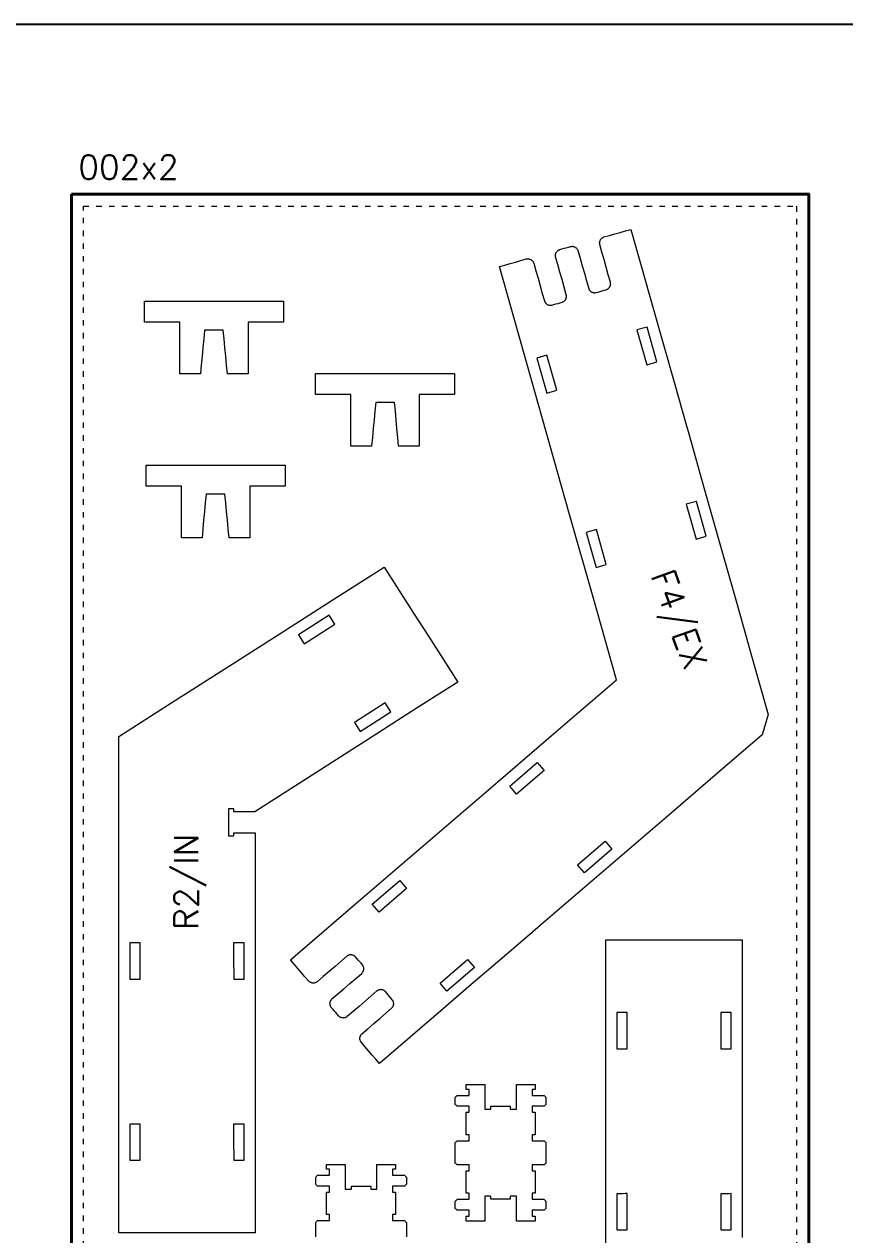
# Model space of a CAD drawing. Header units: millimetres. Extents: x 481 to 28351, y -1147 to 6765.
# Drawn here: x 4012 to 5369, y 4761 to 6765 of the extents above; entities that cross this region are included whole.
import ezdxf

# ---------------------------------------------------------------- set-up
doc = ezdxf.new("R2010")
doc.units = ezdxf.units.MM
doc.linetypes.add('DGN Style 5', pattern=[21.175771, 9.07533, -12.10044])
for name, color, linetype, lineweight in [('0_NOPRINT_TOLERANCE', 7, 'DGN Style 5', 0), ('BOARD_18MM_BIRCH-PLY', 73, 'Continuous', 40), ('CUTOUT_18MM_INSIDE', 151, 'Continuous', 0), ('CUTOUT_18MM_OUTSIDE', 201, 'Continuous', 0)]:
    doc.layers.add(name, color=color, linetype=linetype, lineweight=lineweight)
doc.layers.add('0_SHEET_BIRCHPLY_2440X1220', color=1, linetype='Continuous')
doc.layers.add('1_ANYTOOL_1MMDEEP_INSIDE', color=2, linetype='Continuous')
doc.styles.get("Standard").update_dxf_attribs({"font": 'romans.shx', "bigfont": 'hztxt.shx'})

msp = doc.modelspace()

# ---------------------------------------------------------------- linework, layer by layer
msp.add_lwpolyline([(480.7, 6764.9), (28350.7, 6764.9), (28350.7, 2878.4), (480.7, 2878.4)], close=True)
at = {"layer": '0_NOPRINT_TOLERANCE'}
msp.add_lwpolyline([(4109.7, 6463.6), (5289.7, 6463.6), (5289.7, 4063.6), (4109.7, 4063.6)], close=True, dxfattribs=at)
msp.add_lwpolyline([(4109.7, 6463.6), (5289.7, 6463.6), (5289.7, 4063.6), (4109.7, 4063.6)], close=True, dxfattribs=at)
at = {"layer": 'BOARD_18MM_BIRCH-PLY'}
msp.add_lwpolyline([(4089.7, 6483.6), (5309.7, 6483.6), (5309.7, 4043.6), (4089.7, 4043.6), (4089.7, 6483.6)], dxfattribs=at)
at = {"layer": 'CUTOUT_18MM_INSIDE'}
for points in [[(5058.5, 6205.9), (5042.1, 6263.6), (5025.3, 6258.8), (5041.6, 6201.1), (5058.5, 6205.9)], [(4893, 6159), (4876.6, 6216.7), (4859.8, 6212), (4876.1, 6154.2), (4893, 6159)], [(5140.2, 5917.1), (5123.9, 5974.9), (5107, 5970.1), (5123.4, 5912.4), (5140.2, 5917.1)], [(4974.7, 5870.4), (4958.3, 5928.1), (4941.5, 5923.3), (4957.8, 5865.6), (4974.7, 5870.4)], [(4516.1, 5786.3), (4465.5, 5754), (4474.9, 5739.3), (4525.5, 5771.6), (4516.1, 5786.3)], [(4608.6, 5641.3), (4558, 5609), (4567.5, 5594.2), (4618, 5626.5), (4608.6, 5641.3)], [(4871.9, 5529.3), (4826.4, 5490.2), (4815, 5503.5), (4860.5, 5542.6), (4871.9, 5529.3)], [(4984.1, 5398.9), (4938.6, 5359.8), (4927.2, 5373.1), (4972.7, 5412.2), (4984.1, 5398.9)], [(4644.4, 5333.8), (4598.9, 5294.7), (4587.5, 5308), (4633, 5347.1), (4644.4, 5333.8)], [(4186.1, 5184.1), (4189.5, 5184.1), (4193.1, 5184.1), (4196.7, 5184.1), (4200, 5184.1), (4203.6, 5184.1), (4203.6, 5196.1), (4203.6, 5208.1), (4203.6, 5220.1), (4203.6, 5232.1), (4203.6, 5244.1), (4200, 5244.1), (4196.7, 5244.1), (4193.1, 5244.1), (4189.5, 5244.1), (4186.1, 5244.1), (4186.1, 5232.1), (4186.1, 5220.1), (4186.1, 5208.1), (4186.1, 5196.1)], [(4358.2, 5184.1), (4361.8, 5184.1), (4365.1, 5184.1), (4368.7, 5184.1), (4372.1, 5184.1), (4375.7, 5184.1), (4375.7, 5196.1), (4375.6, 5208.1), (4375.6, 5220.1), (4375.6, 5232.1), (4375.6, 5244.1), (4372, 5244.1), (4368.7, 5244.1), (4365.1, 5244.1), (4361.7, 5244.1), (4358.1, 5244.1), (4358.1, 5232.1), (4358.1, 5220.1), (4358.1, 5208.1), (4358.2, 5196.1)], [(4756.5, 5203.4), (4711, 5164.3), (4699.6, 5177.5), (4745.1, 5216.6), (4756.5, 5203.4)], [(5009.5, 5128.9), (5005.9, 5128.9), (5002.5, 5128.8), (4998.9, 5128.8), (4995.6, 5128.8), (4992, 5128.8), (4992, 5116.8), (4992, 5104.8), (4992, 5092.8), (4992, 5080.8), (4992, 5068.8), (4995.6, 5068.8), (4999, 5068.8), (5002.6, 5068.8), (5005.9, 5068.8), (5009.5, 5068.8), (5009.5, 5080.9), (5009.5, 5092.9), (5009.5, 5104.9), (5009.5, 5116.9)], [(5181.5, 5128.9), (5178.2, 5128.8), (5174.6, 5128.8), (5171, 5128.8), (5167.6, 5128.8), (5164, 5128.8), (5164, 5116.8), (5164, 5104.8), (5164, 5092.8), (5164, 5080.8), (5164, 5068.8), (5167.6, 5068.8), (5171, 5068.8), (5174.6, 5068.8), (5178.2, 5068.8), (5181.5, 5068.8), (5181.5, 5080.9), (5181.5, 5092.9), (5181.5, 5104.9), (5181.5, 5116.9)], [(4186.1, 4884.1), (4189.5, 4884.1), (4193.1, 4884.1), (4196.7, 4884.1), (4200, 4884.1), (4203.6, 4884.1), (4203.6, 4896.1), (4203.6, 4908.1), (4203.6, 4920.1), (4203.6, 4932.1), (4203.6, 4944.1), (4200, 4944.1), (4196.7, 4944.1), (4193.1, 4944.1), (4189.5, 4944.1), (4186.1, 4944.1), (4186.1, 4932.1), (4186.1, 4920.1), (4186.1, 4908.1), (4186.1, 4896.1)], [(4358.2, 4884.1), (4361.8, 4884.1), (4365.1, 4884.1), (4368.7, 4884.1), (4372.1, 4884.1), (4375.7, 4884.1), (4375.7, 4896.1), (4375.6, 4908.1), (4375.6, 4920.1), (4375.6, 4932.1), (4375.6, 4944.1), (4372, 4944.1), (4368.7, 4944.1), (4365.1, 4944.1), (4361.7, 4944.1), (4358.1, 4944.1), (4358.1, 4932.1), (4358.1, 4920.1), (4358.1, 4908.1), (4358.2, 4896.1)], [(5009.5, 4828.9), (5005.9, 4828.9), (5002.5, 4828.8), (4998.9, 4828.8), (4995.6, 4828.8), (4992, 4828.8), (4992, 4816.8), (4992, 4804.8), (4992, 4792.8), (4992, 4780.8), (4992, 4768.8), (4995.6, 4768.8), (4999, 4768.8), (5002.6, 4768.8), (5005.9, 4768.8), (5009.5, 4768.8), (5009.5, 4780.9), (5009.5, 4792.9), (5009.5, 4804.9), (5009.5, 4816.9)], [(5181.5, 4828.9), (5178.2, 4828.8), (5174.6, 4828.8), (5171, 4828.8), (5167.6, 4828.8), (5164, 4828.8), (5164, 4816.8), (5164, 4804.8), (5164, 4792.8), (5164, 4780.8), (5164, 4768.8), (5167.6, 4768.8), (5171, 4768.8), (5174.6, 4768.8), (5178.2, 4768.8), (5181.5, 4768.8), (5181.5, 4780.9), (5181.5, 4792.9), (5181.5, 4804.9), (5181.5, 4816.9)]]:
    msp.add_lwpolyline(points, close=True, dxfattribs=at)
at = {"layer": 'CUTOUT_18MM_OUTSIDE'}
for points in [[(5232.6, 5588.4), (5159, 5525.1), (5085.8, 5462.2), (5012.6, 5399.4), (4939.4, 5336.5), (4866, 5273.4), (4852.8, 5262), (4852.8, 5262), (4801.9, 5218.4), (4751.3, 5174.9), (4700.7, 5131.4), (4650, 5087.8), (4599.4, 5044.3), (4593.4, 5051.4), (4587.4, 5058.4), (4581.3, 5065.4), (4575.3, 5072.4), (4569.3, 5079.5), (4568.9, 5080.1), (4568.5, 5080.8), (4568.1, 5081.4), (4567.8, 5082.1), (4567.4, 5082.7), (4567.3, 5083.5), (4567.2, 5084.3), (4567.1, 5085.1), (4567, 5085.9), (4566.9, 5086.7), (4567.1, 5087.5), (4567.3, 5088.3), (4567.5, 5089.1), (4567.8, 5089.8), (4568, 5090.6), (4568.5, 5091.2), (4568.9, 5091.8), (4569.4, 5092.4), (4569.9, 5093), (4570.3, 5093.6), (4580.2, 5102), (4590.1, 5110.5), (4599.9, 5119), (4609.8, 5127.4), (4619.6, 5135.9), (4620.1, 5136.5), (4620.6, 5137.1), (4621, 5137.7), (4621.5, 5138.3), (4622, 5138.8), (4622.2, 5139.6), (4622.4, 5140.4), (4622.6, 5141.2), (4622.9, 5142), (4623.1, 5142.7), (4623, 5143.5), (4622.9, 5144.3), (4622.8, 5145.2), (4622.7, 5146), (4622.6, 5146.8), (4622.2, 5147.4), (4621.8, 5148.1), (4621.4, 5148.7), (4621.1, 5149.4), (4620.7, 5150), (4618.4, 5152.7), (4616.1, 5155.3), (4613.9, 5158), (4611.6, 5160.6), (4609.3, 5163.3), (4608.7, 5163.8), (4608.1, 5164.2), (4607.5, 5164.7), (4607, 5165.2), (4606.4, 5165.6), (4605.6, 5165.8), (4604.8, 5166.1), (4604, 5166.3), (4603.3, 5166.5), (4602.5, 5166.7), (4601.7, 5166.6), (4600.9, 5166.5), (4600.1, 5166.4), (4599.3, 5166.3), (4598.5, 5166.2), (4597.8, 5165.8), (4597.2, 5165.5), (4596.5, 5165.1), (4595.9, 5164.7), (4595.2, 5164.4), (4585.3, 5155.9), (4575.5, 5147.4), (4565.6, 5138.9), (4555.8, 5130.5), (4545.9, 5122), (4545.3, 5121.6), (4544.6, 5121.2), (4544, 5120.9), (4543.3, 5120.5), (4542.7, 5120.1), (4541.8, 5120), (4541, 5119.9), (4540.2, 5119.8), (4539.4, 5119.7), (4538.6, 5119.6), (4537.8, 5119.8), (4537.1, 5120.1), (4536.3, 5120.3), (4535.5, 5120.5), (4534.7, 5120.7), (4534.1, 5121.2), (4533.6, 5121.7), (4533, 5122.1), (4532.4, 5122.6), (4531.8, 5123.1), (4529.4, 5125.9), (4527, 5128.7), (4524.6, 5131.5), (4522.2, 5134.3), (4519.7, 5137.1), (4519.4, 5137.8), (4519, 5138.4), (4518.6, 5139.1), (4518.3, 5139.7), (4517.9, 5140.4), (4517.8, 5141.2), (4517.7, 5142), (4517.6, 5142.8), (4517.5, 5143.6), (4517.4, 5144.4), (4517.6, 5145.1), (4517.8, 5145.9), (4518, 5146.7), (4518.3, 5147.5), (4518.5, 5148.3), (4518.9, 5148.9), (4519.4, 5149.4), (4519.9, 5150), (4520.3, 5150.6), (4520.8, 5151.2), (4530.7, 5159.7), (4540.5, 5168.1), (4550.4, 5176.6), (4560.3, 5185.1), (4570.1, 5193.6), (4570.6, 5194.1), (4571, 5194.7), (4571.5, 5195.3), (4572, 5195.9), (4572.5, 5196.5), (4572.7, 5197.3), (4572.9, 5198), (4573.1, 5198.8), (4573.3, 5199.6), (4573.6, 5200.4), (4573.5, 5201.2), (4573.4, 5202), (4573.3, 5202.8), (4573.2, 5203.6), (4573, 5204.4), (4572.7, 5205.1), (4572.3, 5205.7), (4571.9, 5206.4), (4571.6, 5207), (4571.2, 5207.7), (4568.9, 5210.3), (4566.6, 5213), (4564.3, 5215.6), (4562.1, 5218.3), (4559.8, 5220.9), (4559.2, 5221.4), (4558.6, 5221.9), (4558, 5222.3), (4557.4, 5222.8), (4556.8, 5223.3), (4556.1, 5223.5), (4555.3, 5223.7), (4554.5, 5223.9), (4553.7, 5224.2), (4553, 5224.4), (4552.1, 5224.3), (4551.3, 5224.2), (4550.5, 5224.1), (4549.7, 5224), (4548.9, 5223.9), (4548.3, 5223.5), (4547.6, 5223.1), (4547, 5222.7), (4546.3, 5222.4), (4545.7, 5222), (4535.8, 5213.5), (4526, 5205.1), (4516.1, 5196.6), (4506.2, 5188.1), (4496.4, 5179.6), (4495.7, 5179.3), (4495.1, 5178.9), (4494.4, 5178.5), (4493.8, 5178.2), (4493.1, 5177.8), (4492.3, 5177.7), (4491.5, 5177.6), (4490.7, 5177.5), (4489.9, 5177.4), (4489.1, 5177.3), (4488.3, 5177.5), (4487.5, 5177.7), (4486.8, 5177.9), (4486, 5178.2), (4485.2, 5178.4), (4484.6, 5178.8), (4484, 5179.3), (4483.4, 5179.8), (4482.9, 5180.2), (4482.3, 5180.7), (4476.2, 5187.7), (4470.2, 5194.7), (4464.2, 5201.7), (4458.2, 5208.8), (4452.2, 5215.8), (4560, 5308.5), (4667.9, 5401.2), (4775.8, 5493.9), (4883.7, 5586.6), (4991.6, 5679.3), (4952.9, 5816.1), (4914.1, 5953), (4875.4, 6089.9), (4836.7, 6226.7), (4797.9, 6363.6), (4806.8, 6366.1), (4815.7, 6368.6), (4824.6, 6371.2), (4833.5, 6373.7), (4842.4, 6376.2), (4843.2, 6376.3), (4843.9, 6376.3), (4844.7, 6376.4), (4845.4, 6376.5), (4846.1, 6376.5), (4846.9, 6376.3), (4847.7, 6376), (4848.5, 6375.8), (4849.2, 6375.6), (4850, 6375.3), (4850.6, 6374.8), (4851.2, 6374.2), (4851.8, 6373.7), (4852.5, 6373.2), (4853.1, 6372.7), (4853.4, 6372), (4853.7, 6371.3), (4854.1, 6370.6), (4854.4, 6370), (4854.7, 6369.3), (4858.3, 6356.8), (4861.8, 6344.3), (4865.4, 6331.8), (4868.9, 6319.3), (4872.5, 6306.8), (4872.8, 6306.1), (4873.1, 6305.4), (4873.5, 6304.7), (4873.8, 6304.1), (4874.1, 6303.4), (4874.8, 6302.9), (4875.4, 6302.3), (4876, 6301.8), (4876.6, 6301.3), (4877.2, 6300.8), (4878, 6300.5), (4878.7, 6300.3), (4879.5, 6300), (4880.3, 6299.8), (4881.1, 6299.5), (4881.8, 6299.6), (4882.6, 6299.7), (4883.3, 6299.7), (4884.1, 6299.8), (4884.8, 6299.9), (4888.2, 6300.8), (4891.5, 6301.8), (4894.9, 6302.7), (4898.3, 6303.7), (4901.6, 6304.6), (4902.3, 6305), (4903, 6305.3), (4903.7, 6305.6), (4904.3, 6306), (4905, 6306.3), (4905.5, 6306.9), (4906.1, 6307.5), (4906.6, 6308.1), (4907.1, 6308.8), (4907.6, 6309.4), (4907.9, 6310.1), (4908.1, 6310.9), (4908.4, 6311.7), (4908.6, 6312.5), (4908.9, 6313.2), (4908.8, 6314), (4908.7, 6314.7), (4908.7, 6315.5), (4908.6, 6316.2), (4908.5, 6317), (4905, 6329.5), (4901.5, 6342), (4897.9, 6354.5), (4894.4, 6367), (4890.8, 6379.5), (4890.8, 6380.3), (4890.7, 6381), (4890.6, 6381.8), (4890.6, 6382.5), (4890.5, 6383.3), (4890.8, 6384), (4891, 6384.8), (4891.2, 6385.6), (4891.5, 6386.3), (4891.7, 6387.1), (4892.3, 6387.7), (4892.8, 6388.3), (4893.3, 6389), (4893.9, 6389.6), (4894.4, 6390.2), (4895.1, 6390.5), (4895.7, 6390.9), (4896.4, 6391.2), (4897.1, 6391.5), (4897.7, 6391.9), (4901.3, 6392.9), (4904.9, 6393.9), (4908.4, 6394.9), (4912, 6395.9), (4915.5, 6396.9), (4916.3, 6397), (4917, 6397), (4917.8, 6397.1), (4918.5, 6397.2), (4919.3, 6397.2), (4920, 6397), (4920.8, 6396.7), (4921.6, 6396.5), (4922.4, 6396.3), (4923.1, 6396), (4923.7, 6395.5), (4924.4, 6394.9), (4925, 6394.4), (4925.6, 6393.9), (4926.2, 6393.4), (4926.5, 6392.7), (4926.9, 6392), (4927.2, 6391.3), (4927.5, 6390.7), (4927.9, 6390), (4931.4, 6377.5), (4935, 6365), (4938.5, 6352.5), (4942, 6340), (4945.6, 6327.5), (4945.9, 6326.8), (4946.3, 6326.1), (4946.6, 6325.4), (4946.9, 6324.8), (4947.3, 6324.1), (4947.9, 6323.6), (4948.5, 6323), (4949.1, 6322.5), (4949.7, 6322), (4950.3, 6321.5), (4951.1, 6321.2), (4951.9, 6321), (4952.6, 6320.7), (4953.4, 6320.5), (4954.2, 6320.2), (4954.9, 6320.3), (4955.7, 6320.4), (4956.4, 6320.4), (4957.2, 6320.5), (4957.9, 6320.6), (4961.3, 6321.5), (4964.7, 6322.5), (4968, 6323.4), (4971.4, 6324.4), (4974.8, 6325.3), (4975.4, 6325.7), (4976.1, 6326), (4976.8, 6326.3), (4977.4, 6326.7), (4978.1, 6327), (4978.6, 6327.6), (4979.2, 6328.2), (4979.7, 6328.8), (4980.2, 6329.5), (4980.8, 6330.1), (4981, 6330.8), (4981.3, 6331.6), (4981.5, 6332.4), (4981.7, 6333.2), (4982, 6333.9), (4981.9, 6334.7), (4981.9, 6335.4), (4981.8, 6336.2), (4981.7, 6336.9), (4981.7, 6337.7), (4978.1, 6350.2), (4974.6, 6362.7), (4971, 6375.2), (4967.5, 6387.7), (4964, 6400.2), (4963.9, 6401), (4963.8, 6401.7), (4963.8, 6402.5), (4963.7, 6403.2), (4963.6, 6404), (4963.9, 6404.7), (4964.1, 6405.5), (4964.4, 6406.3), (4964.6, 6407), (4964.9, 6407.8), (4965.4, 6408.4), (4965.9, 6409), (4966.4, 6409.7), (4967, 6410.3), (4967.5, 6410.9), (4968.2, 6411.2), (4968.8, 6411.6), (4969.5, 6411.9), (4970.2, 6412.2), (4970.9, 6412.6), (4979.8, 6415.1), (4988.7, 6417.6), (4997.6, 6420.1), (5006.5, 6422.6), (5015.4, 6425.2), (5033.6, 6360.9), (5051.7, 6296.7), (5069.9, 6232.5), (5088.1, 6168.3), (5106.3, 6103.8), (5111.1, 6086.9), (5137.4, 5993.9), (5163.7, 5901), (5190, 5808.2), (5216.3, 5715.3), (5242.7, 5621.9)], [(4440.5, 6306.5), (4440.5, 6299.5), (4440.5, 6292.5), (4440.5, 6285.5), (4440.5, 6278.5), (4440.5, 6271.5), (4428.8, 6271.5), (4417.1, 6271.5), (4405.4, 6271.5), (4393.7, 6271.5), (4382, 6271.5), (4382, 6254.4), (4382, 6237.3), (4382, 6220.3), (4382, 6203.2), (4382, 6186.1), (4375.2, 6186.1), (4368.3, 6186.1), (4361.5, 6186.1), (4354.7, 6186.1), (4347.9, 6186.1), (4346.5, 6200.6), (4345.1, 6215.1), (4343.8, 6229.5), (4342.4, 6244), (4341, 6258.5), (4334.8, 6258.5), (4328.6, 6258.5), (4322.4, 6258.5), (4316.2, 6258.5), (4309.9, 6258.5), (4308.6, 6244), (4307.2, 6229.5), (4305.8, 6215.1), (4304.5, 6200.6), (4303.1, 6186.1), (4296.3, 6186.1), (4289.4, 6186.1), (4282.6, 6186.1), (4275.8, 6186.1), (4269, 6186.1), (4269, 6203.2), (4269, 6220.3), (4269, 6237.3), (4269, 6254.4), (4269, 6271.5), (4257.3, 6271.5), (4245.6, 6271.5), (4233.9, 6271.5), (4222.2, 6271.5), (4210.5, 6271.5), (4210.5, 6278.5), (4210.5, 6285.5), (4210.5, 6292.5), (4210.5, 6299.5), (4210.5, 6306.5), (4256.5, 6306.5), (4302.5, 6306.5), (4348.5, 6306.5), (4394.5, 6306.5)], [(4723.7, 6186.7), (4723.7, 6179.7), (4723.7, 6172.7), (4723.7, 6165.7), (4723.7, 6158.7), (4723.7, 6151.7), (4712, 6151.7), (4700.3, 6151.7), (4688.6, 6151.7), (4676.9, 6151.7), (4665.2, 6151.7), (4665.2, 6134.6), (4665.2, 6117.6), (4665.2, 6100.5), (4665.2, 6083.4), (4665.2, 6066.3), (4658.4, 6066.3), (4651.6, 6066.3), (4644.8, 6066.3), (4638, 6066.3), (4631.1, 6066.3), (4629.8, 6080.8), (4628.4, 6095.3), (4627, 6109.8), (4625.7, 6124.2), (4624.3, 6138.7), (4618.1, 6138.7), (4611.9, 6138.7), (4605.6, 6138.7), (4599.4, 6138.7), (4593.2, 6138.7), (4591.8, 6124.2), (4590.5, 6109.8), (4589.1, 6095.3), (4587.7, 6080.8), (4586.3, 6066.3), (4579.5, 6066.3), (4572.7, 6066.3), (4565.9, 6066.3), (4559.1, 6066.3), (4552.2, 6066.3), (4552.2, 6083.4), (4552.2, 6100.5), (4552.2, 6117.6), (4552.2, 6134.6), (4552.2, 6151.7), (4540.5, 6151.7), (4528.8, 6151.7), (4517.1, 6151.7), (4505.4, 6151.7), (4493.7, 6151.7), (4493.7, 6158.7), (4493.7, 6165.7), (4493.7, 6172.7), (4493.7, 6179.7), (4493.7, 6186.7), (4539.7, 6186.7), (4585.7, 6186.7), (4631.7, 6186.7), (4677.7, 6186.7)], [(4443.2, 6035), (4443.2, 6028), (4443.2, 6021), (4443.2, 6014), (4443.2, 6007), (4443.2, 6000), (4431.5, 6000), (4419.8, 6000), (4408.1, 6000), (4396.4, 6000), (4384.7, 6000), (4384.7, 5983), (4384.7, 5965.9), (4384.7, 5948.8), (4384.7, 5931.7), (4384.7, 5914.7), (4377.8, 5914.7), (4371, 5914.7), (4364.2, 5914.7), (4357.4, 5914.7), (4350.6, 5914.7), (4349.2, 5929.1), (4347.8, 5943.6), (4346.5, 5958.1), (4345.1, 5972.6), (4343.7, 5987), (4337.5, 5987), (4331.3, 5987), (4325.1, 5987), (4318.8, 5987), (4312.6, 5987), (4311.2, 5972.6), (4309.9, 5958.1), (4308.5, 5943.6), (4307.1, 5929.1), (4305.8, 5914.7), (4298.9, 5914.7), (4292.1, 5914.7), (4285.3, 5914.7), (4278.5, 5914.7), (4271.7, 5914.7), (4271.7, 5931.7), (4271.7, 5948.8), (4271.7, 5965.9), (4271.7, 5983), (4271.7, 6000), (4260, 6000), (4248.3, 6000), (4236.6, 6000), (4224.9, 6000), (4213.2, 6000), (4213.2, 6007), (4213.2, 6014), (4213.2, 6021), (4213.2, 6028), (4213.2, 6035), (4259.2, 6035), (4305.2, 6035), (4351.2, 6035), (4397.2, 6035)], [(4167.9, 4763.9), (4167.9, 4928.2), (4167.9, 5092.5), (4167.9, 5256.9), (4167.9, 5421.2), (4167.9, 5585.5), (4255.8, 5641.7), (4343.7, 5697.8), (4431.6, 5754), (4519.5, 5810.1), (4607.4, 5866.2), (4631.7, 5828.1), (4656, 5790), (4680.3, 5751.9), (4704.6, 5713.8), (4729, 5675.7), (4661.9, 5632.9), (4594.8, 5590.1), (4527.6, 5547.2), (4460.4, 5504.2), (4393.1, 5461.2), (4386.9, 5461.2), (4379.9, 5461.2), (4372.9, 5461.2), (4365.9, 5461.2), (4358.4, 5461.2), (4358.4, 5462.7), (4358.4, 5463.7), (4358.4, 5464.7), (4358.4, 5465.7), (4358.4, 5466.2), (4356.9, 5466.2), (4354.9, 5466.2), (4352.9, 5466.2), (4350.9, 5466.2), (4349.4, 5466.2), (4349.4, 5461.1), (4349.4, 5455.5), (4349.4, 5449.9), (4349.4, 5444.3), (4349.4, 5438.7), (4349.4, 5435.9), (4349.4, 5432.7), (4349.4, 5429.1), (4349.4, 5425.1), (4349.4, 5421.2), (4350.9, 5421.2), (4352.9, 5421.2), (4354.9, 5421.2), (4356.9, 5421.2), (4358.4, 5421.2), (4358.4, 5421.7), (4358.4, 5422.7), (4358.4, 5423.7), (4358.4, 5424.7), (4358.4, 5426.2), (4365.9, 5426.2), (4372.9, 5426.2), (4379.9, 5426.2), (4386.9, 5426.2), (4393.9, 5426.2), (4393.9, 5293.7), (4393.9, 5161.2), (4393.9, 5028.7), (4393.9, 4896.3), (4393.9, 4763.9), (4348.7, 4763.9), (4303.5, 4763.9), (4258.3, 4763.9), (4213.1, 4763.9)], [(4724.9, 4879.5), (4724.9, 4882.9), (4724.9, 4886.3), (4724.9, 4889.7), (4724.9, 4893.1), (4724.9, 4896.5), (4724.9, 4899.9), (4724.9, 4903.3), (4724.9, 4906.7), (4724.9, 4910.1), (4724.9, 4913.5), (4725.5, 4914.1), (4726.1, 4914.7), (4726.7, 4915.3), (4727.3, 4915.9), (4727.9, 4916.5), (4731.9, 4916.5), (4735.9, 4916.5), (4739.9, 4916.5), (4743.9, 4916.5), (4747.9, 4916.5), (4747.9, 4918.5), (4747.9, 4920.5), (4747.9, 4922.5), (4747.9, 4924.5), (4747.9, 4926.5), (4746.9, 4926.5), (4745.9, 4926.5), (4744.9, 4926.5), (4743.9, 4926.5), (4742.9, 4926.5), (4742.9, 4933.9), (4742.9, 4941.3), (4742.9, 4948.7), (4742.9, 4956.1), (4742.9, 4963.5), (4743.9, 4963.5), (4744.9, 4963.5), (4745.9, 4963.5), (4746.9, 4963.5), (4747.9, 4963.5), (4747.9, 4965.5), (4747.9, 4967.5), (4747.9, 4969.5), (4747.9, 4971.5), (4747.9, 4973.5), (4743.9, 4973.5), (4739.9, 4973.5), (4735.9, 4973.5), (4731.9, 4973.5), (4727.9, 4973.5), (4727.3, 4974.1), (4726.7, 4974.7), (4726.1, 4975.3), (4725.5, 4975.9), (4724.9, 4976.5), (4724.9, 4978.9), (4724.9, 4981.3), (4724.9, 4983.7), (4724.9, 4986.1), (4724.9, 4988.5), (4725.5, 4989.1), (4726.1, 4989.7), (4726.7, 4990.3), (4727.3, 4990.9), (4727.9, 4991.5), (4731.9, 4991.5), (4735.9, 4991.5), (4739.9, 4991.5), (4743.9, 4991.5), (4747.9, 4991.5), (4747.9, 4993.5), (4747.9, 4995.5), (4747.9, 4997.5), (4747.9, 4999.5), (4747.9, 5001.5), (4746.9, 5001.5), (4745.9, 5001.5), (4744.9, 5001.5), (4743.9, 5001.5), (4742.9, 5001.5), (4742.9, 5003.1), (4742.9, 5004.7), (4742.9, 5006.3), (4742.9, 5007.9), (4742.9, 5009.5), (4749.1, 5009.5), (4755.3, 5009.5), (4761.5, 5009.5), (4767.7, 5009.5), (4773.9, 5009.5), (4773.9, 5001.3), (4773.9, 4993.1), (4773.9, 4984.9), (4773.9, 4976.7), (4773.9, 4968.5), (4775.9, 4968.5), (4777.9, 4968.5), (4779.9, 4968.5), (4781.9, 4968.5), (4783.9, 4968.5), (4783.9, 4969.5), (4783.9, 4970.5), (4783.9, 4971.5), (4783.9, 4972.5), (4783.9, 4973.5), (4790.3, 4973.5), (4796.7, 4973.5), (4803.1, 4973.5), (4809.5, 4973.5), (4815.9, 4973.5), (4815.9, 4972.5), (4815.9, 4971.5), (4815.9, 4970.5), (4815.9, 4969.5), (4815.9, 4968.5), (4817.9, 4968.5), (4819.9, 4968.5), (4821.9, 4968.5), (4823.9, 4968.5), (4825.9, 4968.5), (4825.9, 4976.7), (4825.9, 4984.9), (4825.9, 4993.1), (4825.9, 5001.3), (4825.9, 5009.5), (4832.1, 5009.5), (4838.3, 5009.5), (4844.5, 5009.5), (4850.7, 5009.5), (4856.9, 5009.5), (4856.9, 5007.9), (4856.9, 5006.3), (4856.9, 5004.7), (4856.9, 5003.1), (4856.9, 5001.5), (4855.9, 5001.5), (4854.9, 5001.5), (4853.9, 5001.5), (4852.9, 5001.5), (4851.9, 5001.5), (4851.9, 4999.5), (4851.9, 4997.5), (4851.9, 4995.5), (4851.9, 4993.5), (4851.9, 4991.5), (4855.9, 4991.5), (4859.9, 4991.5), (4863.9, 4991.5), (4867.9, 4991.5), (4871.9, 4991.5), (4872.5, 4990.9), (4873.1, 4990.3), (4873.7, 4989.7), (4874.3, 4989.1), (4874.9, 4988.5), (4874.9, 4986.1), (4874.9, 4983.7), (4874.9, 4981.3), (4874.9, 4978.9), (4874.9, 4976.5), (4874.3, 4975.9), (4873.7, 4975.3), (4873.1, 4974.7), (4872.5, 4974.1), (4871.9, 4973.5), (4867.9, 4973.5), (4863.9, 4973.5), (4859.9, 4973.5), (4855.9, 4973.5), (4851.9, 4973.5), (4851.9, 4971.5), (4851.9, 4969.5), (4851.9, 4967.5), (4851.9, 4965.5), (4851.9, 4963.5), (4852.9, 4963.5), (4853.9, 4963.5), (4854.9, 4963.5), (4855.9, 4963.5), (4856.9, 4963.5), (4856.9, 4956.1), (4856.9, 4948.7), (4856.9, 4941.3), (4856.9, 4933.9), (4856.9, 4926.5), (4855.9, 4926.5), (4854.9, 4926.5), (4853.9, 4926.5), (4852.9, 4926.5), (4851.9, 4926.5), (4851.9, 4924.5), (4851.9, 4922.5), (4851.9, 4920.5), (4851.9, 4918.5), (4851.9, 4916.5), (4855.9, 4916.5), (4859.9, 4916.5), (4863.9, 4916.5), (4867.9, 4916.5), (4871.9, 4916.5), (4872.5, 4915.9), (4873.1, 4915.3), (4873.7, 4914.7), (4874.3, 4914.1), (4874.9, 4913.5), (4874.9, 4910.1), (4874.9, 4906.7), (4874.9, 4903.3), (4874.9, 4899.9), (4874.9, 4896.5), (4874.9, 4893.1), (4874.9, 4889.7), (4874.9, 4886.3), (4874.9, 4882.9), (4874.9, 4879.5), (4874.3, 4878.9), (4873.7, 4878.3), (4873.1, 4877.7), (4872.5, 4877.1), (4871.9, 4876.5), (4867.9, 4876.5), (4863.9, 4876.5), (4859.9, 4876.5), (4855.9, 4876.5), (4851.9, 4876.5), (4851.9, 4874.5), (4851.9, 4872.5), (4851.9, 4870.5), (4851.9, 4868.5), (4851.9, 4866.5), (4852.9, 4866.5), (4853.9, 4866.5), (4854.9, 4866.5), (4855.9, 4866.5), (4856.9, 4866.5), (4856.9, 4859.1), (4856.9, 4851.7), (4856.9, 4844.3), (4856.9, 4836.9), (4856.9, 4829.5), (4855.9, 4829.5), (4854.9, 4829.5), (4853.9, 4829.5), (4852.9, 4829.5), (4851.9, 4829.5), (4851.9, 4827.5), (4851.9, 4825.5), (4851.9, 4823.5), (4851.9, 4821.5), (4851.9, 4819.5), (4855.9, 4819.5), (4859.9, 4819.5), (4863.9, 4819.5), (4867.9, 4819.5), (4871.9, 4819.5), (4872.5, 4818.9), (4873.1, 4818.3), (4873.7, 4817.7), (4874.3, 4817.1), (4874.9, 4816.5), (4874.9, 4814.1), (4874.9, 4811.7), (4874.9, 4809.3), (4874.9, 4806.9), (4874.9, 4804.5), (4874.3, 4803.9), (4873.7, 4803.3), (4873.1, 4802.7), (4872.5, 4802.1), (4871.9, 4801.5), (4867.9, 4801.5), (4863.9, 4801.5), (4859.9, 4801.5), (4855.9, 4801.5), (4851.9, 4801.5), (4851.9, 4799.5), (4851.9, 4797.5), (4851.9, 4795.5), (4851.9, 4793.5), (4851.9, 4791.5), (4852.9, 4791.5), (4853.9, 4791.5), (4854.9, 4791.5), (4855.9, 4791.5), (4856.9, 4791.5), (4856.9, 4789.9), (4856.9, 4788.3), (4856.9, 4786.7), (4856.9, 4785.1), (4856.9, 4783.5), (4850.7, 4783.5), (4844.5, 4783.5), (4838.3, 4783.5), (4832.1, 4783.5), (4825.9, 4783.5), (4825.9, 4791.7), (4825.9, 4799.9), (4825.9, 4808.1), (4825.9, 4816.3), (4825.9, 4824.5), (4823.9, 4824.5), (4821.9, 4824.5), (4819.9, 4824.5), (4817.9, 4824.5), (4815.9, 4824.5), (4815.9, 4823.5), (4815.9, 4822.5), (4815.9, 4821.5), (4815.9, 4820.5), (4815.9, 4819.5), (4809.5, 4819.5), (4803.1, 4819.5), (4796.7, 4819.5), (4790.3, 4819.5), (4783.9, 4819.5), (4783.9, 4820.5), (4783.9, 4821.5), (4783.9, 4822.5), (4783.9, 4823.5), (4783.9, 4824.5), (4781.9, 4824.5), (4779.9, 4824.5), (4777.9, 4824.5), (4775.9, 4824.5), (4773.9, 4824.5), (4773.9, 4816.3), (4773.9, 4808.1), (4773.9, 4799.9), (4773.9, 4791.7), (4773.9, 4783.5), (4767.7, 4783.5), (4761.5, 4783.5), (4755.3, 4783.5), (4749.1, 4783.5), (4742.9, 4783.5), (4742.9, 4785.1), (4742.9, 4786.7), (4742.9, 4788.3), (4742.9, 4789.9), (4742.9, 4791.5), (4743.9, 4791.5), (4744.9, 4791.5), (4745.9, 4791.5), (4746.9, 4791.5), (4747.9, 4791.5), (4747.9, 4793.5), (4747.9, 4795.5), (4747.9, 4797.5), (4747.9, 4799.5), (4747.9, 4801.5), (4743.9, 4801.5), (4739.9, 4801.5), (4735.9, 4801.5), (4731.9, 4801.5), (4727.9, 4801.5), (4727.3, 4802.1), (4726.7, 4802.7), (4726.1, 4803.3), (4725.5, 4803.9), (4724.9, 4804.5), (4724.9, 4806.9), (4724.9, 4809.3), (4724.9, 4811.7), (4724.9, 4814.1), (4724.9, 4816.5), (4725.5, 4817.1), (4726.1, 4817.7), (4726.7, 4818.3), (4727.3, 4818.9), (4727.9, 4819.5), (4731.9, 4819.5), (4735.9, 4819.5), (4739.9, 4819.5), (4743.9, 4819.5), (4747.9, 4819.5), (4747.9, 4821.5), (4747.9, 4823.5), (4747.9, 4825.5), (4747.9, 4827.5), (4747.9, 4829.5), (4746.9, 4829.5), (4745.9, 4829.5), (4744.9, 4829.5), (4743.9, 4829.5), (4742.9, 4829.5), (4742.9, 4836.9), (4742.9, 4844.3), (4742.9, 4851.7), (4742.9, 4859.1), (4742.9, 4866.5), (4743.9, 4866.5), (4744.9, 4866.5), (4745.9, 4866.5), (4746.9, 4866.5), (4747.9, 4866.5), (4747.9, 4868.5), (4747.9, 4870.5), (4747.9, 4872.5), (4747.9, 4874.5), (4747.9, 4876.5), (4743.9, 4876.5), (4739.9, 4876.5), (4735.9, 4876.5), (4731.9, 4876.5), (4727.9, 4876.5), (4727.3, 4877.1), (4726.7, 4877.7), (4726.1, 4878.3), (4725.5, 4878.9)]]:
    msp.add_lwpolyline(points, close=True, dxfattribs=at)
for points in [[(4973.8, 4719.3), (4973.8, 4851.8), (4973.8, 4984.3), (4973.8, 5116.7), (4973.8, 5249.1), (5019, 5249.1), (5064.2, 5249.1), (5109.4, 5249.1), (5154.6, 5249.1), (5199.8, 5249.1), (5199.8, 5084.8), (5199.8, 4920.4), (5199.8, 4756.1)], [(4493.9, 4757.5), (4493.9, 4760.9), (4493.9, 4764.3), (4493.9, 4767.7), (4493.9, 4771.1), (4493.9, 4774.5), (4493.9, 4777.9), (4493.9, 4781.3), (4494.5, 4781.9), (4495.1, 4782.5), (4495.7, 4783.1), (4496.3, 4783.7), (4496.9, 4784.3), (4500.9, 4784.3), (4504.9, 4784.3), (4508.9, 4784.3), (4512.9, 4784.3), (4516.9, 4784.3), (4516.9, 4786.3), (4516.9, 4788.3), (4516.9, 4790.3), (4516.9, 4792.3), (4516.9, 4794.3), (4515.9, 4794.3), (4514.9, 4794.3), (4513.9, 4794.3), (4512.9, 4794.3), (4511.9, 4794.3), (4511.9, 4801.7), (4511.9, 4809.1), (4511.9, 4816.5), (4511.9, 4823.9), (4511.9, 4831.3), (4512.9, 4831.3), (4513.9, 4831.3), (4514.9, 4831.3), (4515.9, 4831.3), (4516.9, 4831.3), (4516.9, 4833.3), (4516.9, 4835.3), (4516.9, 4837.3), (4516.9, 4839.3), (4516.9, 4841.3), (4512.9, 4841.3), (4508.9, 4841.3), (4504.9, 4841.3), (4500.9, 4841.3), (4496.9, 4841.3), (4496.3, 4841.9), (4495.7, 4842.5), (4495.1, 4843.1), (4494.5, 4843.7), (4493.9, 4844.3), (4493.9, 4846.7), (4493.9, 4849.1), (4493.9, 4851.5), (4493.9, 4853.9), (4493.9, 4856.3), (4494.5, 4856.9), (4495.1, 4857.5), (4495.7, 4858.1), (4496.3, 4858.7), (4496.9, 4859.3), (4500.9, 4859.3), (4504.9, 4859.3), (4508.9, 4859.3), (4512.9, 4859.3), (4516.9, 4859.3), (4516.9, 4861.3), (4516.9, 4863.3), (4516.9, 4865.3), (4516.9, 4867.3), (4516.9, 4869.3), (4515.9, 4869.3), (4514.9, 4869.3), (4513.9, 4869.3), (4512.9, 4869.3), (4511.9, 4869.3), (4511.9, 4870.9), (4511.9, 4872.5), (4511.9, 4874.1), (4511.9, 4875.7), (4511.9, 4877.3), (4518.1, 4877.3), (4524.3, 4877.3), (4530.5, 4877.3), (4536.7, 4877.3), (4542.9, 4877.3), (4542.9, 4869.1), (4542.9, 4860.9), (4542.9, 4852.7), (4542.9, 4844.5), (4542.9, 4836.3), (4544.9, 4836.3), (4546.9, 4836.3), (4548.9, 4836.3), (4550.9, 4836.3), (4552.9, 4836.3), (4552.9, 4837.3), (4552.9, 4838.3), (4552.9, 4839.3), (4552.9, 4840.3), (4552.9, 4841.3), (4559.3, 4841.3), (4565.7, 4841.3), (4572.1, 4841.3), (4578.5, 4841.3), (4584.9, 4841.3), (4584.9, 4840.3), (4584.9, 4839.3), (4584.9, 4838.3), (4584.9, 4837.3), (4584.9, 4836.3), (4586.9, 4836.3), (4588.9, 4836.3), (4590.9, 4836.3), (4592.9, 4836.3), (4594.9, 4836.3), (4594.9, 4844.5), (4594.9, 4852.7), (4594.9, 4860.9), (4594.9, 4869.1), (4594.9, 4877.3), (4601.1, 4877.3), (4607.3, 4877.3), (4613.5, 4877.3), (4619.7, 4877.3), (4625.9, 4877.3), (4625.9, 4875.7), (4625.9, 4874.1), (4625.9, 4872.5), (4625.9, 4870.9), (4625.9, 4869.3), (4624.9, 4869.3), (4623.9, 4869.3), (4622.9, 4869.3), (4621.9, 4869.3), (4620.9, 4869.3), (4620.9, 4867.3), (4620.9, 4865.3), (4620.9, 4863.3), (4620.9, 4861.3), (4620.9, 4859.3), (4624.9, 4859.3), (4628.9, 4859.3), (4632.9, 4859.3), (4636.9, 4859.3), (4640.9, 4859.3), (4641.5, 4858.7), (4642.1, 4858.1), (4642.7, 4857.5), (4643.3, 4856.9), (4643.9, 4856.3), (4643.9, 4853.9), (4643.9, 4851.5), (4643.9, 4849.1), (4643.9, 4846.7), (4643.9, 4844.3), (4643.3, 4843.7), (4642.7, 4843.1), (4642.1, 4842.5), (4641.5, 4841.9), (4640.9, 4841.3), (4636.9, 4841.3), (4632.9, 4841.3), (4628.9, 4841.3), (4624.9, 4841.3), (4620.9, 4841.3), (4620.9, 4839.3), (4620.9, 4837.3), (4620.9, 4835.3), (4620.9, 4833.3), (4620.9, 4831.3), (4621.9, 4831.3), (4622.9, 4831.3), (4623.9, 4831.3), (4624.9, 4831.3), (4625.9, 4831.3), (4625.9, 4823.9), (4625.9, 4816.5), (4625.9, 4809.1), (4625.9, 4801.7), (4625.9, 4794.3), (4624.9, 4794.3), (4623.9, 4794.3), (4622.9, 4794.3), (4621.9, 4794.3), (4620.9, 4794.3), (4620.9, 4792.3), (4620.9, 4790.3), (4620.9, 4788.3), (4620.9, 4786.3), (4620.9, 4784.3), (4624.9, 4784.3), (4628.9, 4784.3), (4632.9, 4784.3), (4636.9, 4784.3), (4640.9, 4784.3), (4641.5, 4783.7), (4642.1, 4783.1), (4642.7, 4782.5), (4643.3, 4781.9), (4643.9, 4781.3), (4643.9, 4777.9), (4643.9, 4774.5), (4643.9, 4771.1), (4643.9, 4767.7), (4643.9, 4764.3), (4643.9, 4760.9), (4643.9, 4757.5)]]:
    msp.add_lwpolyline(points, dxfattribs=at)

# ---------------------------------------------------------------- texts
at = {"layer": '0_SHEET_BIRCHPLY_2440X1220'}
msp.add_text('002x2', height=40, dxfattribs=at).set_placement((4101, 6508.2))
at = {"layer": '1_ANYTOOL_1MMDEEP_INSIDE', "char_height": 40, "width": 408.414, "attachment_point": 1}
for s, insert, rotation in [('F4/EX', (5085.7, 5866.2), 289.7141), ('R2/IN', (4259.5, 5265.4), 90)]:
    msp.add_mtext(s, dxfattribs=dict(at, insert=insert, rotation=rotation))

doc.saveas('drawing.dxf')
